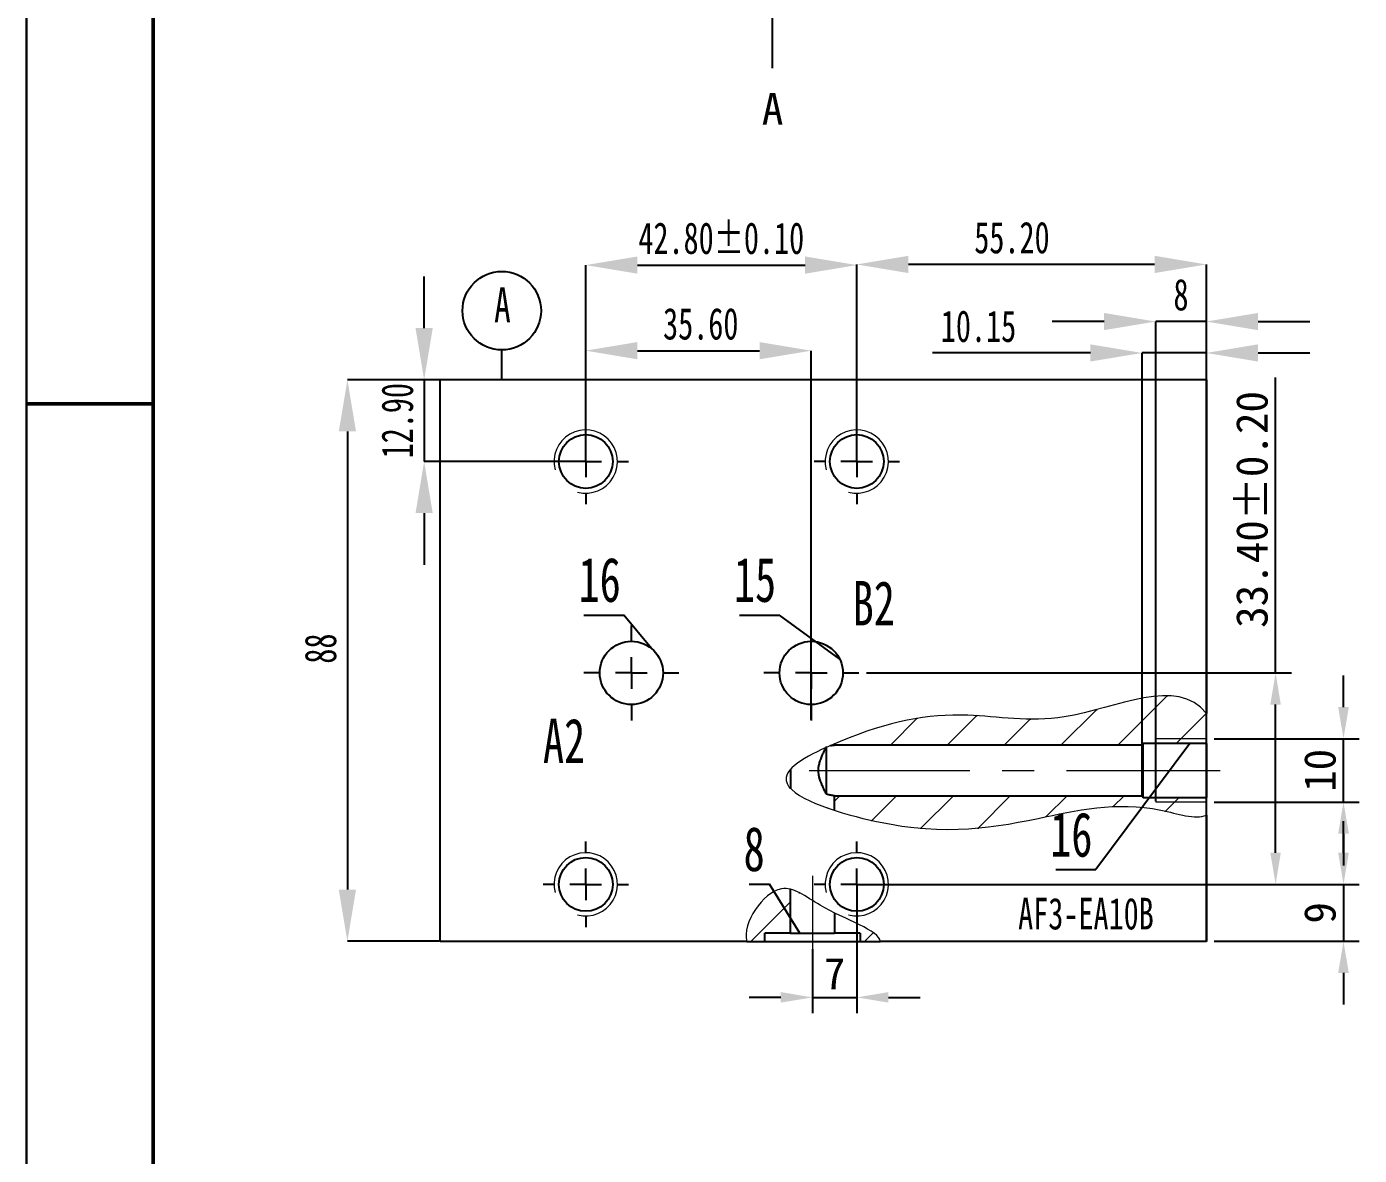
# Model space of a CAD drawing. Header units: millimetres. Extents: x 786 to 1206, y 249 to 546.
# Drawn here: x 785.8 to 891.1, y 338.1 to 427.2 of the extents above; entities that cross this region are included whole.
import ezdxf

# ---------------------------------------------------------------- set-up
doc = ezdxf.new("R2010")
doc.units = ezdxf.units.MM
doc.linetypes.add('CENTERX2', pattern=[20.32, 12.7, -2.54, 2.54, -2.54])
doc.layers.add('10', color=7, linetype='Continuous')
doc.layers.add('总内框线', color=7, linetype='Continuous', lineweight=50)
doc.layers.add('总外框线', color=7, linetype='Continuous', lineweight=30)
doc.styles.add('SLDTEXTSTYLE0', font='TXT', dxfattribs={"width": 0.7})
doc.dimstyles.new('ISO-25', dxfattribs={"dimtxt": 2.5, "dimasz": 2.5, "dimexe": 1.25, "dimexo": 0.625, "dimtad": 1, "dimtxsty": 'Standard', "dimcen": 2.5, "dimadec": 0, "dimazin": 0, "dimtfac": 1, "dimtmove": 0, "dimatfit": 3, "dimfxl": 1, "dimarcsym": 0})
doc.dimstyles.new('SLDDIMSTYLE1', dxfattribs={"dimtxt": 0.18, "dimasz": 4.08, "dimexe": 0, "dimexo": 0.0625, "dimgap": 0, "dimtad": 0, "dimtih": 1, "dimtoh": 1, "dimdec": 0, "dimrnd": 1e-09, "dimzin": 0, "dimdsep": 46, "dimtxsty": 'Standard', "dimblk1": 'NONE', "dimblk2": 'NONE', "dimsah": 1, "dimcen": 0.09, "dimadec": 0, "dimazin": 0, "dimtfac": 4.08, "dimtdec": 0, "dimtofl": 0, "dimtmove": 0, "dimatfit": 3, "dimldrblk": 'NONE', "dimfxl": 1, "dimfrac": 2, "dimtolj": 1, "dimtzin": 0, "dimarcsym": 0})
doc.dimstyles.new('SLDDIMSTYLE10', dxfattribs={"dimtxt": 3.5, "dimasz": 4.08, "dimexe": 0, "dimexo": 0.0625, "dimgap": 0.875, "dimtad": 2, "dimlfac": 2, "dimrnd": 1e-09, "dimzin": 4, "dimdsep": 46, "dimtxsty": 'SLDTEXTSTYLE0', "dimsah": 1, "dimcen": 0.09, "dimadec": 0, "dimazin": 1, "dimtfac": 1, "dimtofl": 0, "dimtmove": 0, "dimatfit": 3, "dimfxl": 1, "dimfrac": 2, "dimtolj": 1, "dimtzin": 12, "dimarcsym": 0})
doc.dimstyles.new('SLDDIMSTYLE2', dxfattribs={"dimtxt": 3.5, "dimasz": 4.08, "dimexe": 0, "dimexo": 0.0625, "dimgap": 0.875, "dimtad": 2, "dimlfac": 2, "dimrnd": 1e-09, "dimzin": 12, "dimdsep": 46, "dimtxsty": 'SLDTEXTSTYLE0', "dimsah": 1, "dimcen": 0.09, "dimadec": 0, "dimazin": 3, "dimtfac": 1, "dimtmove": 0, "dimatfit": 0, "dimfxl": 1, "dimfrac": 2, "dimtolj": 1, "dimtzin": 12, "dimarcsym": 0})
doc.dimstyles.new('SLDDIMSTYLE3', dxfattribs={"dimtxt": 3.5, "dimasz": 4.08, "dimexe": 0, "dimexo": 0.0625, "dimgap": 0.875, "dimtad": 2, "dimlfac": 2, "dimrnd": 1e-09, "dimzin": 4, "dimdsep": 46, "dimtxsty": 'SLDTEXTSTYLE0', "dimsah": 1, "dimcen": 0.09, "dimadec": 0, "dimazin": 1, "dimtol": 1, "dimtp": 0.1, "dimtm": 0.1, "dimtfac": 1, "dimtmove": 0, "dimatfit": 0, "dimfxl": 1, "dimfrac": 2, "dimtolj": 1, "dimtzin": 0, "dimarcsym": 0})
doc.dimstyles.new('SLDDIMSTYLE9', dxfattribs={"dimtxt": 3.5, "dimasz": 4.08, "dimexe": 0, "dimexo": 0.0625, "dimgap": 0.875, "dimtad": 2, "dimlfac": 2, "dimrnd": 1e-09, "dimzin": 4, "dimdsep": 46, "dimtxsty": 'SLDTEXTSTYLE0', "dimsah": 1, "dimcen": 0.09, "dimadec": 0, "dimazin": 1, "dimtfac": 1, "dimtmove": 0, "dimatfit": 0, "dimfxl": 1, "dimfrac": 2, "dimtolj": 1, "dimtzin": 12, "dimarcsym": 0})
pattern_1 = [(45, (725.6986, 255.5846), (-2.245064, 2.245064), [])]

# ---------------------------------------------------------------- blocks, each defined once
blk = doc.blocks.new('*D149')
at = {"layer": '10', "color": 0, "lineweight": -2, "transparency": 16777216}
for p, q in [((829.99, 392.92), (829.99, 408.37)), ((834.07, 408.37), (847.31, 408.37)), ((851.39, 392.92), (851.39, 408.37))]:
    blk.add_line(p, q, dxfattribs=at)
at = {"layer": '10', "color": 0, "transparency": 16777216}
for points in [[(834.07, 409.05), (834.07, 407.69), (829.99, 408.37)], [(847.31, 409.05), (847.31, 407.69), (851.39, 408.37)]]:
    blk.add_solid(points, dxfattribs=at)
at = {"layer": 'Defpoints', "color": 0, "transparency": 16777216}
for p in [(851.39, 408.37), (829.99, 392.86), (851.39, 392.86)]:
    blk.add_point(p, dxfattribs=at)
at = {"layer": '10', "color": 0, "transparency": 16777216, "insert": (840.69, 411.75), "char_height": 3.5, "attachment_point": 2, "style": 'SLDTEXTSTYLE0'}
blk.add_mtext('\\A1;{\\H0.71429x;42.80±0.10}', dxfattribs=at)
blk = doc.blocks.new('*D150')
at = {"layer": '10', "color": 0, "lineweight": -2, "transparency": 16777216}
for p, q in [((829.99, 392.92), (829.99, 401.61)), ((834.07, 401.61), (843.71, 401.61)), ((847.79, 372.47), (847.79, 401.61))]:
    blk.add_line(p, q, dxfattribs=at)
at = {"layer": '10', "color": 0, "transparency": 16777216}
for points in [[(834.07, 402.29), (834.07, 400.93), (829.99, 401.61)], [(843.71, 402.29), (843.71, 400.93), (847.79, 401.61)]]:
    blk.add_solid(points, dxfattribs=at)
at = {"layer": 'Defpoints', "color": 0, "transparency": 16777216}
for p in [(847.79, 401.61), (829.99, 392.86), (847.79, 372.41)]:
    blk.add_point(p, dxfattribs=at)
at = {"layer": '10', "color": 0, "transparency": 16777216, "insert": (839.07, 404.99), "char_height": 3.5, "attachment_point": 2, "style": 'SLDTEXTSTYLE0'}
blk.add_mtext('\\A1;{\\H0.71429x;35.60}', dxfattribs=at)
blk = doc.blocks.new('*D151')
at = {"layer": '10', "color": 0, "lineweight": -2, "transparency": 16777216}
for p, q in [((851.39, 392.92), (851.39, 408.42)), ((874.91, 408.42), (855.47, 408.42)), ((878.99, 392.6), (878.99, 408.42))]:
    blk.add_line(p, q, dxfattribs=at)
at = {"layer": '10', "color": 0, "transparency": 16777216}
for points in [[(855.47, 409.1), (855.47, 407.74), (851.39, 408.42)], [(874.91, 409.1), (874.91, 407.74), (878.99, 408.42)]]:
    blk.add_solid(points, dxfattribs=at)
at = {"layer": 'Defpoints', "color": 0, "transparency": 16777216}
for p in [(851.39, 408.42), (851.39, 392.86), (878.99, 392.54)]:
    blk.add_point(p, dxfattribs=at)
at = {"layer": '10', "color": 0, "transparency": 16777216, "insert": (863.64, 411.8), "char_height": 3.5, "attachment_point": 2, "style": 'SLDTEXTSTYLE0'}
blk.add_mtext('\\A1;{\\H0.71429x;55.20}', dxfattribs=at)
blk = doc.blocks.new('*D152')
at = {"color": 0, "lineweight": -2, "transparency": 16777216}
for p, q in [((884.46, 376.16), (884.46, 399.49)), ((852.17, 376.16), (885.71, 376.16)), ((884.46, 361.96), (884.46, 373.66)), ((852.02, 359.46), (885.71, 359.46))]:
    blk.add_line(p, q, dxfattribs=at)
at = {"color": 0, "transparency": 16777216}
for points in [[(884.04, 373.66), (884.87, 373.66), (884.46, 376.16)], [(884.04, 361.96), (884.87, 361.96), (884.46, 359.46)]]:
    blk.add_solid(points, dxfattribs=at)
at = {"layer": 'Defpoints', "color": 0, "transparency": 16777216}
for p in [(851.54, 376.16), (851.39, 359.46), (884.46, 359.46)]:
    blk.add_point(p, dxfattribs=at)
at = {"color": 0, "transparency": 16777216, "insert": (881.33, 389.07), "char_height": 2.5, "attachment_point": 2, "rotation": 90}
blk.add_mtext('33.40±0.20', dxfattribs=at)
blk = doc.blocks.new('*D153')
at = {"color": 0, "lineweight": -2, "transparency": 16777216}
for p, q in [((889.82, 361.96), (889.82, 364.46)), ((855.39, 359.46), (891.07, 359.46)), ((889.82, 359.46), (889.82, 354.96)), ((879.62, 354.96), (891.07, 354.96)), ((889.82, 352.46), (889.82, 349.96))]:
    blk.add_line(p, q, dxfattribs=at)
at = {"color": 0, "transparency": 16777216}
for points in [[(889.4, 361.96), (890.24, 361.96), (889.82, 359.46)], [(889.4, 352.46), (890.24, 352.46), (889.82, 354.96)]]:
    blk.add_solid(points, dxfattribs=at)
at = {"layer": 'Defpoints', "color": 0, "transparency": 16777216}
for p in [(854.77, 359.46), (878.99, 354.96), (889.82, 354.96)]:
    blk.add_point(p, dxfattribs=at)
at = {"color": 0, "transparency": 16777216, "insert": (886.7, 357.21), "char_height": 2.5, "attachment_point": 2, "rotation": 90}
blk.add_mtext('9', dxfattribs=at)
blk = doc.blocks.new('*D154')
at = {"layer": '10', "color": 0, "lineweight": -2, "transparency": 16777216}
for p, q in [((818.43, 399.31), (811.17, 399.31)), ((811.17, 395.23), (811.17, 359.04)), ((818.43, 354.96), (811.17, 354.96))]:
    blk.add_line(p, q, dxfattribs=at)
at = {"layer": '10', "color": 0, "transparency": 16777216}
for points in [[(810.49, 395.23), (811.85, 395.23), (811.17, 399.31)], [(810.49, 359.04), (811.85, 359.04), (811.17, 354.96)]]:
    blk.add_solid(points, dxfattribs=at)
at = {"layer": 'Defpoints', "color": 0, "transparency": 16777216}
for p in [(818.49, 399.31), (811.17, 354.96), (818.49, 354.96)]:
    blk.add_point(p, dxfattribs=at)
at = {"layer": '10', "color": 0, "transparency": 16777216, "insert": (807.79, 378.08), "char_height": 3.5, "attachment_point": 2, "rotation": 90, "style": 'SLDTEXTSTYLE0'}
blk.add_mtext('\\A1;{\\H0.71429x;88}', dxfattribs=at)
blk = doc.blocks.new('*D155')
at = {"layer": '10', "color": 0, "lineweight": -2, "transparency": 16777216}
for p, q in [((817.23, 403.39), (817.23, 407.47)), ((878.93, 399.31), (817.23, 399.31)), ((817.23, 399.31), (817.23, 392.86)), ((829.93, 392.86), (817.23, 392.86)), ((817.23, 388.78), (817.23, 384.7))]:
    blk.add_line(p, q, dxfattribs=at)
at = {"layer": '10', "color": 0, "transparency": 16777216}
for points in [[(816.55, 403.39), (817.91, 403.39), (817.23, 399.31)], [(816.55, 388.78), (817.91, 388.78), (817.23, 392.86)]]:
    blk.add_solid(points, dxfattribs=at)
at = {"layer": 'Defpoints', "color": 0, "transparency": 16777216}
for p in [(878.99, 399.31), (817.23, 392.86), (829.99, 392.86)]:
    blk.add_point(p, dxfattribs=at)
at = {"layer": '10', "color": 0, "transparency": 16777216, "insert": (813.85, 396.08), "char_height": 3.5, "attachment_point": 2, "rotation": 90, "style": 'SLDTEXTSTYLE0'}
blk.add_mtext('\\A1;{\\H0.71429x;12.90}', dxfattribs=at)
blk = doc.blocks.new('*D156')
at = {"color": 0, "lineweight": -2, "transparency": 16777216}
for p, q in [((889.82, 373.46), (889.82, 375.96)), ((879.62, 370.96), (891.07, 370.96)), ((889.82, 365.96), (889.82, 370.96)), ((879.62, 365.96), (891.07, 365.96)), ((889.82, 363.46), (889.82, 360.96))]:
    blk.add_line(p, q, dxfattribs=at)
at = {"color": 0, "transparency": 16777216}
for points in [[(889.4, 373.46), (890.24, 373.46), (889.82, 370.96)], [(889.4, 363.46), (890.24, 363.46), (889.82, 365.96)]]:
    blk.add_solid(points, dxfattribs=at)
at = {"layer": 'Defpoints', "color": 0, "transparency": 16777216}
for p in [(878.99, 370.96), (889.82, 370.96), (878.99, 365.96)]:
    blk.add_point(p, dxfattribs=at)
at = {"color": 0, "transparency": 16777216, "insert": (886.7, 368.46), "char_height": 2.5, "attachment_point": 2, "rotation": 90}
blk.add_mtext('10', dxfattribs=at)
blk = doc.blocks.new('*D157')
at = {"layer": '10', "color": 0, "lineweight": -2, "transparency": 16777216}
for p, q in [((870.91, 403.91), (866.83, 403.91)), ((874.99, 366.02), (874.99, 403.91)), ((878.99, 403.91), (874.99, 403.91)), ((878.99, 355.02), (878.99, 403.91)), ((883.07, 403.91), (887.15, 403.91))]:
    blk.add_line(p, q, dxfattribs=at)
at = {"layer": '10', "color": 0, "transparency": 16777216}
for points in [[(870.91, 404.59), (870.91, 403.23), (874.99, 403.91)], [(883.07, 404.59), (883.07, 403.23), (878.99, 403.91)]]:
    blk.add_solid(points, dxfattribs=at)
at = {"layer": 'Defpoints', "color": 0, "transparency": 16777216}
for p in [(874.99, 403.91), (874.99, 365.96), (878.99, 354.96)]:
    blk.add_point(p, dxfattribs=at)
at = {"layer": '10', "color": 0, "transparency": 16777216, "insert": (876.99, 407.29), "char_height": 3.5, "attachment_point": 2, "style": 'SLDTEXTSTYLE0'}
blk.add_mtext('\\A1;{\\H0.71429x;8}', dxfattribs=at)
blk = doc.blocks.new('*D158')
at = {"layer": '10', "color": 0, "lineweight": -2, "transparency": 16777216}
for p, q in [((869.84, 401.43), (857.36, 401.43)), ((873.92, 366.52), (873.92, 401.43)), ((878.99, 401.43), (873.92, 401.43)), ((878.99, 355.02), (878.99, 401.43)), ((883.07, 401.43), (887.15, 401.43))]:
    blk.add_line(p, q, dxfattribs=at)
at = {"layer": '10', "color": 0, "transparency": 16777216}
for points in [[(869.84, 402.11), (869.84, 400.75), (873.92, 401.43)], [(883.07, 402.11), (883.07, 400.75), (878.99, 401.43)]]:
    blk.add_solid(points, dxfattribs=at)
at = {"layer": 'Defpoints', "color": 0, "transparency": 16777216}
for p in [(878.99, 401.43), (873.92, 366.46), (878.99, 354.96)]:
    blk.add_point(p, dxfattribs=at)
at = {"layer": '10', "color": 0, "transparency": 16777216, "insert": (861, 404.8), "char_height": 3.5, "attachment_point": 2, "style": 'SLDTEXTSTYLE0'}
blk.add_mtext('\\A1;{\\H0.71429x;10.15}', dxfattribs=at)
blk = doc.blocks.new('SW_NOTE_11')
at = {"layer": '10', "color": 0}
blk.add_line((-3.16, 0), (0, 0), dxfattribs=at)
at = {"layer": '10', "color": 0, "insert": (-3.6, 4.56), "char_height": 3.5, "attachment_point": 1, "style": 'SLDTEXTSTYLE0'}
blk.add_mtext('15', dxfattribs=at)
blk = doc.blocks.new('_NONE')
blk = doc.blocks.new('SW_NOTE_12')
at = {"layer": '10', "color": 0}
blk.add_line((-3.15, 0), (0, 0), dxfattribs=at)
at = {"layer": '10', "color": 0, "insert": (-3.58, 4.56), "char_height": 3.5, "attachment_point": 1, "style": 'SLDTEXTSTYLE0'}
blk.add_mtext('16', dxfattribs=at)
blk = doc.blocks.new('SW_NOTE_13')
at = {"layer": '10', "color": 0}
blk.add_line((-3.15, 0), (0, 0), dxfattribs=at)
at = {"layer": '10', "color": 0, "insert": (-3.6, 4.52), "char_height": 3.5, "attachment_point": 1, "style": 'SLDTEXTSTYLE0'}
blk.add_mtext('16', dxfattribs=at)
blk = doc.blocks.new('SW_NOTE_14')
at = {"layer": '10', "color": 0}
blk.add_line((-1.61, 0), (0, 0), dxfattribs=at)
at = {"layer": '10', "color": 0, "insert": (-2.04, 4.54), "char_height": 3.5, "attachment_point": 1, "style": 'SLDTEXTSTYLE0'}
blk.add_mtext('8', dxfattribs=at)
blk = doc.blocks.new('SW_CENTERMARKSYMBOL_15')
at = {"layer": '10', "color": 0}
for p, q in [((0, 2.5), (0, 3.75)), ((0, 0), (0, 1.25)), ((-2.5, 0), (-3.75, 0)), ((0, 0), (-1.25, 0)), ((0, 0), (0, -1.25)), ((0, 0), (1.25, 0)), ((2.5, 0), (3.75, 0)), ((0, -2.5), (0, -3.75))]:
    blk.add_line(p, q, dxfattribs=at)
blk = doc.blocks.new('SW_CENTERMARKSYMBOL_16')
at = {"layer": '10', "color": 0}
for p, q in [((0, 2.5), (0, 3.375)), ((0, 0), (0, 1.25)), ((-2.5, 0), (-3.375, 0)), ((0, 0), (-1.25, 0)), ((0, 0), (0, -1.25)), ((0, 0), (1.25, 0)), ((2.5, 0), (3.375, 0)), ((0, -2.5), (0, -3.375))]:
    blk.add_line(p, q, dxfattribs=at)
blk = doc.blocks.new('SW_CENTERMARKSYMBOL_17')
at = {"layer": '10', "color": 0}
for p, q in [((0, 2.5), (0, 3.375)), ((0, 0), (0, 1.25)), ((-2.5, 0), (-3.375, 0)), ((0, 0), (-1.25, 0)), ((0, 0), (0, -1.25)), ((0, 0), (1.25, 0)), ((2.5, 0), (3.375, 0)), ((0, -2.5), (0, -3.375))]:
    blk.add_line(p, q, dxfattribs=at)
blk = doc.blocks.new('SW_CENTERMARKSYMBOL_18')
at = {"layer": '10', "color": 0}
for p, q in [((0, 2.5), (0, 3.375)), ((0, 0), (0, 1.25)), ((-2.5, 0), (-3.375, 0)), ((0, 0), (-1.25, 0)), ((0, 0), (0, -1.25)), ((0, 0), (1.25, 0)), ((2.5, 0), (3.375, 0)), ((0, -2.5), (0, -3.375))]:
    blk.add_line(p, q, dxfattribs=at)
blk = doc.blocks.new('SW_CENTERMARKSYMBOL_19')
at = {"layer": '10', "color": 0}
for p, q in [((0, 2.5), (0, 3.375)), ((0, 0), (0, 1.25)), ((-2.5, 0), (-3.375, 0)), ((0, 0), (-1.25, 0)), ((0, 0), (0, -1.25)), ((0, 0), (1.25, 0)), ((2.5, 0), (3.375, 0)), ((0, -2.5), (0, -3.375))]:
    blk.add_line(p, q, dxfattribs=at)
blk = doc.blocks.new('SW_CENTERMARKSYMBOL_20')
at = {"layer": '10', "color": 0}
for p, q in [((0, 2.5), (0, 3.75)), ((0, 0), (0, 1.25)), ((-2.5, 0), (-3.75, 0)), ((0, 0), (-1.25, 0)), ((0, 0), (0, -1.25)), ((0, 0), (1.25, 0)), ((2.5, 0), (3.75, 0)), ((0, -2.5), (0, -3.75))]:
    blk.add_line(p, q, dxfattribs=at)
blk = doc.blocks.new('SW_DATUMTAG_0')
at = {"layer": '10', "color": 0}
blk.add_line((0.77, -4.77), (0.77, -1.77), dxfattribs=at)
blk.add_circle((0.77, 2.17), 3.94, dxfattribs=at)
at = {"layer": '10', "color": 0, "insert": (0, 4.51), "char_height": 3.5, "attachment_point": 1, "style": 'SLDTEXTSTYLE0'}
blk.add_mtext('A', dxfattribs=at)
blk = doc.blocks.new('*D182')
at = {"color": 0, "lineweight": -2, "transparency": 16777216}
for p, q in [((851.39, 358.83), (851.39, 349.28)), ((847.89, 354.33), (847.89, 349.28)), ((845.39, 350.53), (842.89, 350.53)), ((847.89, 350.53), (851.39, 350.53)), ((853.89, 350.53), (856.39, 350.53))]:
    blk.add_line(p, q, dxfattribs=at)
at = {"color": 0, "transparency": 16777216}
for points in [[(845.39, 350.95), (845.39, 350.12), (847.89, 350.53)], [(853.89, 350.95), (853.89, 350.12), (851.39, 350.53)]]:
    blk.add_solid(points, dxfattribs=at)
at = {"layer": 'Defpoints', "color": 0, "transparency": 16777216}
for p in [(851.39, 359.46), (847.89, 354.96), (851.39, 350.53)]:
    blk.add_point(p, dxfattribs=at)
at = {"color": 0, "transparency": 16777216, "insert": (849.64, 352.41), "char_height": 2.5, "attachment_point": 5}
blk.add_mtext('7', dxfattribs=at)

msp = doc.modelspace()

# ---------------------------------------------------------------- hatches: boundary and pattern name
at = {"linetype": 'Continuous', "lineweight": 18}
h = msp.add_hatch(dxfattribs=at)
h.set_pattern_fill('ANSI31', style=0)
h.set_pattern_definition(pattern_1)
edge = h.paths.add_edge_path(flags=0)
edge.add_spline(control_points=[(878.9936, 364.9304), (878.0966, 364.5591), (873.0302, 366.3453), (864.1516, 364.1858), (857.2121, 363.1764), (850.363, 365.0668), (849.6257, 365.3062)], knot_values=[0.10500683, 0.10500683, 0.10500683, 0.10500683, 0.15232833, 0.27963468, 0.46085615, 0.48392546, 0.48392546, 0.48392546, 0.48392546], weights=[1, 1, 1, 1, 1, 1, 1], degree=3, periodic=0)
edge.add_spline(control_points=[(849.6257, 365.3062), (849.6825, 365.2877), (849.7314, 365.2721), (849.7709, 365.2595), (849.8444, 365.2361), (849.8863, 365.2231), (849.8927, 365.2211), (849.8993, 365.219), (849.8687, 365.2285), (849.8042, 365.2489), (849.7366, 365.2704), (849.6296, 365.3045), (849.4947, 365.3491), (849.3506, 365.3968), (849.1701, 365.458), (848.9726, 365.5289), (848.7603, 365.605), (848.5215, 365.6948), (848.2815, 365.7924), (848.0261, 365.8963), (847.761, 366.0125), (847.5129, 366.1338), (847.2574, 366.2586), (847.012, 366.3928), (846.7987, 366.5283), (846.6035, 366.6524), (846.4301, 366.7809), (846.2908, 366.9054), (846.1568, 367.0253), (846.0507, 367.1466), (845.9819, 367.2451), (845.9421, 367.3021), (845.9139, 367.3524), (845.9013, 367.3762), (845.8919, 367.3938), (845.8912, 367.3953), (845.8993, 367.3798), (845.9092, 367.3611), (845.9319, 367.3196), (845.9643, 367.271), (846.0106, 367.2015), (846.0777, 367.1162), (846.1616, 367.0294)], knot_values=[0, 0, 0, 0, 0.00069147, 0.00069147, 0.00069147, 0.00199042, 0.00199042, 0.00199042, 0.00332023, 0.00332023, 0.00332023, 0.00471447, 0.00471447, 0.00471447, 0.00620398, 0.00620398, 0.00620398, 0.00780665, 0.00780665, 0.00780665, 0.00951322, 0.00951322, 0.00951322, 0.01126934, 0.01126934, 0.01126934, 0.01287219, 0.01287219, 0.01287219, 0.01441393, 0.01441393, 0.01441393, 0.01530081, 0.01530081, 0.01530081, 0.01595743, 0.01595743, 0.01595743, 0.01675424, 0.01675424, 0.01675424, 0.01789298, 0.01789298, 0.01789298, 0.01789298], weights=[1, 1, 1, 1, 1, 1, 1, 1, 1, 1, 1, 1, 1, 1, 1, 1, 1, 1, 1, 1, 1, 1, 1, 1, 1, 1, 1, 1, 1, 1, 1, 1, 1, 1, 1, 1, 1, 1, 1, 1, 1, 1, 1], degree=3, periodic=0)
edge.add_spline(control_points=[(846.1616, 367.0294), (845.8889, 367.3115), (845.6568, 367.8121), (845.9636, 368.3313), (846.1616, 368.5469)], knot_values=[0.53064635, 0.53064635, 0.53064635, 0.53064635, 0.55101861, 0.56547821, 0.56547821, 0.56547821, 0.56547821], weights=[1, 1, 1, 1, 1], degree=3, periodic=0)
edge.add_spline(control_points=[(846.1616, 368.5469), (846.0772, 368.455), (846.0094, 368.3657), (845.9629, 368.294), (845.93, 368.2433), (845.9073, 368.2008), (845.8982, 368.1832), (845.8911, 368.1695), (845.8924, 368.1724), (845.9021, 368.1907), (845.9135, 368.2123), (845.9363, 368.2535), (845.9677, 368.3014), (846.043, 368.4162), (846.1712, 368.569), (846.3351, 368.7197), (846.4961, 368.8677), (846.6968, 369.0225), (846.9198, 369.1732), (847.1305, 369.3155), (847.3663, 369.4581), (847.6088, 369.5936), (847.8332, 369.719), (848.0684, 369.8413), (848.2967, 369.9543), (848.5065, 370.0582), (848.7151, 370.1566), (848.9061, 370.2441), (849.0832, 370.3252), (849.2491, 370.3988), (849.3899, 370.4601), (849.5236, 370.5184), (849.6377, 370.5671), (849.7216, 370.6026), (849.8044, 370.6377), (849.8597, 370.6608), (849.882, 370.6702), (849.9047, 370.6797), (849.8935, 370.675), (849.8498, 370.6567), (849.806, 370.6383), (849.7287, 370.6058), (849.6257, 370.5618)], knot_values=[0, 0, 0, 0, 0.00115268, 0.00115268, 0.00115268, 0.00196723, 0.00196723, 0.00196723, 0.00260612, 0.00260612, 0.00260612, 0.0033604, 0.0033604, 0.0033604, 0.00519038, 0.00519038, 0.00519038, 0.00698311, 0.00698311, 0.00698311, 0.00867422, 0.00867422, 0.00867422, 0.01023672, 0.01023672, 0.01023672, 0.01167206, 0.01167206, 0.01167206, 0.01300278, 0.01300278, 0.01300278, 0.014267, 0.014267, 0.014267, 0.01551504, 0.01551504, 0.01551504, 0.01678802, 0.01678802, 0.01678802, 0.01805889, 0.01805889, 0.01805889, 0.01805889], weights=[1, 1, 1, 1, 1, 1, 1, 1, 1, 1, 1, 1, 1, 1, 1, 1, 1, 1, 1, 1, 1, 1, 1, 1, 1, 1, 1, 1, 1, 1, 1, 1, 1, 1, 1, 1, 1, 1, 1, 1, 1, 1, 1], degree=3, periodic=0)
edge.add_spline(control_points=[(849.6257, 370.5618), (849.7735, 370.625), (853.8518, 372.3341), (859.1816, 373.3691), (868.6142, 371.5445), (876.7001, 375.9615), (878.9936, 372.9447)], knot_values=[0.61312845, 0.61312845, 0.61312845, 0.61312845, 0.61819091, 0.75304698, 0.85298718, 1, 1, 1, 1], weights=[1, 1, 1, 1, 1, 1, 1], degree=3, periodic=0)
edge.add_spline(control_points=[(878.9936, 372.9447), (876.7001, 375.9615), (868.6142, 371.5445), (859.1816, 373.3691), (852.4716, 372.0661), (843.0567, 367.4723), (855.808, 362.9721), (864.1516, 364.1858), (873.0302, 366.3453), (878.0966, 364.5591), (878.9936, 364.9304)], knot_values=[0, 0, 0, 0, 0.14701282, 0.24695302, 0.38180909, 0.44898139, 0.53914385, 0.72036532, 0.84767167, 0.89499317, 0.89499317, 0.89499317, 0.89499317], weights=[1, 1, 1, 1, 1, 1, 1, 1, 1, 1, 1], degree=3, periodic=0)
edge = h.paths.add_edge_path(flags=0)
edge.add_spline(control_points=[(870.9936, 365.5649), (870.9936, 365.5649), (871.0256, 365.5675), (871.0881, 365.5721), (871.1715, 365.5782), (871.3121, 365.5882), (871.4982, 365.5978), (871.6824, 365.6073), (871.9161, 365.6165), (872.1807, 365.6198), (872.4443, 365.6231), (872.7456, 365.6203), (873.0598, 365.607), (873.3805, 365.5934), (873.7236, 365.5681), (874.0592, 365.5312), (874.4036, 365.4933), (874.75, 365.4419), (875.0689, 365.3835), (875.38, 365.3265), (875.6735, 365.2605), (875.9278, 365.2007), (876.1758, 365.1424), (876.3932, 365.0894), (876.5623, 365.0498), (876.7307, 365.0103), (876.8554, 364.9826), (876.9251, 364.9675), (876.995, 364.9524), (877.0115, 364.949), (876.9733, 364.9571), (876.9343, 364.9655), (876.8371, 364.9863), (876.6909, 365.0199), (876.5399, 365.0546), (876.3324, 365.1044), (876.0879, 365.1628), (875.8482, 365.2199), (875.5664, 365.2866), (875.2636, 365.3464), (874.9679, 365.4049), (874.6441, 365.4585), (874.3171, 365.5005), (873.9904, 365.5424), (873.6518, 365.5737), (873.3293, 365.5931), (873.0034, 365.6128), (872.6849, 365.6208), (872.4012, 365.6211), (872.1165, 365.6213), (871.8586, 365.614), (871.6491, 365.6049), (871.44, 365.5959), (871.2731, 365.5851), (871.1623, 365.5774), (871.0515, 365.5697), (870.9936, 365.5649), (870.9936, 365.5649)], knot_values=[0, 0, 0, 0, 0.00150574, 0.00150574, 0.00150574, 0.00353043, 0.00353043, 0.00353043, 0.00553449, 0.00553449, 0.00553449, 0.00753195, 0.00753195, 0.00753195, 0.00957233, 0.00957233, 0.00957233, 0.01166647, 0.01166647, 0.01166647, 0.01370694, 0.01370694, 0.01370694, 0.01569614, 0.01569614, 0.01569614, 0.01767913, 0.01767913, 0.01767913, 0.01966588, 0.01966588, 0.01966588, 0.02169399, 0.02169399, 0.02169399, 0.02378864, 0.02378864, 0.02378864, 0.02583872, 0.02583872, 0.02583872, 0.02783992, 0.02783992, 0.02783992, 0.02984008, 0.02984008, 0.02984008, 0.03186228, 0.03186228, 0.03186228, 0.03389134, 0.03389134, 0.03389134, 0.03591623, 0.03591623, 0.03591623, 0.03794142, 0.03794142, 0.03794142, 0.03794142], weights=[1, 1, 1, 1, 1, 1, 1, 1, 1, 1, 1, 1, 1, 1, 1, 1, 1, 1, 1, 1, 1, 1, 1, 1, 1, 1, 1, 1, 1, 1, 1, 1, 1, 1, 1, 1, 1, 1, 1, 1, 1, 1, 1, 1, 1, 1, 1, 1, 1, 1, 1, 1, 1, 1, 1, 1, 1, 1], degree=3, periodic=0)
edge = h.paths.add_edge_path(flags=0)
edge.add_spline(control_points=[(860.4936, 363.8684), (860.4936, 363.8684), (860.517, 363.8702), (860.563, 363.8737), (860.6345, 363.8793), (860.7634, 363.8894), (860.9387, 363.9054), (861.1153, 363.9216), (861.3438, 363.9443), (861.6047, 363.9743), (861.8695, 364.0048), (862.1751, 364.0439), (862.4949, 364.0899), (862.8185, 364.1364), (863.1657, 364.1913), (863.5071, 364.2497), (863.847, 364.3079), (864.1905, 364.3709), (864.5098, 364.4321), (864.8231, 364.4921), (865.1217, 364.5518), (865.3814, 364.6048), (865.6362, 364.6567), (865.8604, 364.7034), (866.0355, 364.74), (866.2091, 364.7763), (866.3391, 364.8036), (866.4142, 364.8193), (866.4896, 364.8351), (866.5116, 364.8397), (866.4782, 364.8327), (866.4443, 364.8256), (866.3519, 364.8062), (866.2096, 364.7764), (866.0643, 364.746), (865.8628, 364.7037), (865.6234, 364.6544), (865.3819, 364.6046), (865.0949, 364.5462), (864.787, 364.4858), (864.4818, 364.426), (864.1474, 364.3627), (863.811, 364.3028), (863.4797, 364.2438), (863.1374, 364.1867), (862.8115, 364.1369), (862.4886, 364.0875), (862.1732, 364.0439), (861.8913, 364.0087), (861.61, 363.9736), (861.3545, 363.9458), (861.1465, 363.9252), (860.9384, 363.9046), (860.7721, 363.8905), (860.6617, 363.8815), (860.5512, 363.8726), (860.4936, 363.8684), (860.4936, 363.8684)], knot_values=[0, 0, 0, 0, 0.00129003, 0.00129003, 0.00129003, 0.00331643, 0.00331643, 0.00331643, 0.00535701, 0.00535701, 0.00535701, 0.00742877, 0.00742877, 0.00742877, 0.00952551, 0.00952551, 0.00952551, 0.01161233, 0.01161233, 0.01161233, 0.01365967, 0.01365967, 0.01365967, 0.01566671, 0.01566671, 0.01566671, 0.01765593, 0.01765593, 0.01765593, 0.01965523, 0.01965523, 0.01965523, 0.02169108, 0.02169108, 0.02169108, 0.02377092, 0.02377092, 0.02377092, 0.02586904, 0.02586904, 0.02586904, 0.02794829, 0.02794829, 0.02794829, 0.0299953, 0.0299953, 0.0299953, 0.03202357, 0.03202357, 0.03202357, 0.03404842, 0.03404842, 0.03404842, 0.03607412, 0.03607412, 0.03607412, 0.03809976, 0.03809976, 0.03809976, 0.03809976], weights=[1, 1, 1, 1, 1, 1, 1, 1, 1, 1, 1, 1, 1, 1, 1, 1, 1, 1, 1, 1, 1, 1, 1, 1, 1, 1, 1, 1, 1, 1, 1, 1, 1, 1, 1, 1, 1, 1, 1, 1, 1, 1, 1, 1, 1, 1, 1, 1, 1, 1, 1, 1, 1, 1, 1, 1, 1, 1], degree=3, periodic=0)
edge = h.paths.add_edge_path(flags=0)
edge.add_spline(control_points=[(860.4936, 372.7997), (860.4936, 372.7997), (860.5179, 372.7984), (860.5656, 372.7958), (860.6387, 372.7917), (860.7693, 372.7842), (860.9464, 372.7723), (861.1245, 372.7603), (861.3545, 372.7433), (861.617, 372.7222), (861.8798, 372.701), (862.1825, 372.6751), (862.4999, 372.6487), (862.815, 372.6225), (863.1534, 372.5952), (863.4876, 372.5723), (863.8206, 372.5495), (864.1586, 372.5307), (864.4739, 372.519), (864.7907, 372.5073), (865.0931, 372.5025), (865.356, 372.5033), (865.6193, 372.5041), (865.8502, 372.5104), (866.0295, 372.5176), (866.2085, 372.5248), (866.3412, 372.5329), (866.4166, 372.5377), (866.4921, 372.5425), (866.5123, 372.544), (866.4755, 372.5415), (866.4386, 372.539), (866.3436, 372.5325), (866.1984, 372.5252), (866.0539, 372.518), (865.8557, 372.51), (865.62, 372.5059), (865.3842, 372.5019), (865.1044, 372.5021), (864.8037, 372.5091), (864.5007, 372.5161), (864.168, 372.5304), (863.8339, 372.5502), (863.499, 372.57), (863.1533, 372.5957), (862.8252, 372.622), (862.4987, 372.6483), (862.1807, 372.6756), (861.897, 372.6992), (861.6139, 372.7228), (861.3574, 372.7431), (861.1486, 372.7582), (860.9397, 372.7733), (860.7729, 372.7838), (860.6622, 372.7903), (860.5514, 372.7968), (860.4936, 372.7997), (860.4936, 372.7997)], knot_values=[0, 0, 0, 0, 0.00131471, 0.00131471, 0.00131471, 0.0033447, 0.0033447, 0.0033447, 0.00538488, 0.00538488, 0.00538488, 0.0074267, 0.0074267, 0.0074267, 0.00945291, 0.00945291, 0.00945291, 0.01147218, 0.01147218, 0.01147218, 0.013501, 0.013501, 0.013501, 0.01553259, 0.01553259, 0.01553259, 0.01755955, 0.01755955, 0.01755955, 0.01958966, 0.01958966, 0.01958966, 0.02162065, 0.02162065, 0.02162065, 0.02364186, 0.02364186, 0.02364186, 0.02566416, 0.02566416, 0.02566416, 0.02770288, 0.02770288, 0.02770288, 0.02974541, 0.02974541, 0.02974541, 0.03177754, 0.03177754, 0.03177754, 0.03380491, 0.03380491, 0.03380491, 0.03583291, 0.03583291, 0.03583291, 0.03786086, 0.03786086, 0.03786086, 0.03786086], weights=[1, 1, 1, 1, 1, 1, 1, 1, 1, 1, 1, 1, 1, 1, 1, 1, 1, 1, 1, 1, 1, 1, 1, 1, 1, 1, 1, 1, 1, 1, 1, 1, 1, 1, 1, 1, 1, 1, 1, 1, 1, 1, 1, 1, 1, 1, 1, 1, 1, 1, 1, 1, 1, 1, 1, 1, 1, 1], degree=3, periodic=0)
edge = h.paths.add_edge_path(flags=0)
edge.add_spline(control_points=[(870.9936, 373.4378), (870.9936, 373.4378), (871.0326, 373.4484), (871.1079, 373.4689), (871.2016, 373.4945), (871.3546, 373.5363), (871.5519, 373.5898), (871.754, 373.6446), (872.0084, 373.7133), (872.292, 373.7869), (872.57, 373.8591), (872.8837, 373.9379), (873.2091, 374.0123), (873.5187, 374.0831), (873.8469, 374.1514), (874.1701, 374.2073), (874.4869, 374.262), (874.807, 374.3057), (875.105, 374.3322), (875.4131, 374.3595), (875.706, 374.3687), (875.9576, 374.3626), (876.2112, 374.3564), (876.4301, 374.3349), (876.5965, 374.3113), (876.759, 374.2882), (876.8761, 374.2633), (876.9386, 374.2495), (877.0023, 374.2353), (877.0105, 374.2332), (876.9624, 374.2441), (876.9143, 374.2551), (876.8091, 374.2787), (876.6554, 374.3025), (876.507, 374.3255), (876.3095, 374.3483), (876.0776, 374.3585), (875.8423, 374.3688), (875.565, 374.3659), (875.2695, 374.3452), (874.958, 374.3234), (874.6171, 374.2813), (874.2783, 374.2255), (873.9324, 374.1685), (873.5782, 374.0961), (873.2451, 374.0205), (872.9198, 373.9466), (872.6054, 373.868), (872.3258, 373.7957), (872.056, 373.7259), (871.8116, 373.6601), (871.6123, 373.6062), (871.4162, 373.5531), (871.2587, 373.5101), (871.1537, 373.4814), (871.0487, 373.4528), (870.9936, 373.4378), (870.9936, 373.4378)], knot_values=[0, 0, 0, 0, 0.00165726, 0.00165726, 0.00165726, 0.00373086, 0.00373086, 0.00373086, 0.00585489, 0.00585489, 0.00585489, 0.00793473, 0.00793473, 0.00793473, 0.00991237, 0.00991237, 0.00991237, 0.01185119, 0.01185119, 0.01185119, 0.01385818, 0.01385818, 0.01385818, 0.01588063, 0.01588063, 0.01588063, 0.01785402, 0.01785402, 0.01785402, 0.01987205, 0.01987205, 0.01987205, 0.02188467, 0.02188467, 0.02188467, 0.0238267, 0.0238267, 0.0238267, 0.02579884, 0.02579884, 0.02579884, 0.02788017, 0.02788017, 0.02788017, 0.03000446, 0.03000446, 0.03000446, 0.03207719, 0.03207719, 0.03207719, 0.03407724, 0.03407724, 0.03407724, 0.03604622, 0.03604622, 0.03604622, 0.03801717, 0.03801717, 0.03801717, 0.03801717], weights=[1, 1, 1, 1, 1, 1, 1, 1, 1, 1, 1, 1, 1, 1, 1, 1, 1, 1, 1, 1, 1, 1, 1, 1, 1, 1, 1, 1, 1, 1, 1, 1, 1, 1, 1, 1, 1, 1, 1, 1, 1, 1, 1, 1, 1, 1, 1, 1, 1, 1, 1, 1, 1, 1, 1, 1, 1, 1], degree=3, periodic=0)
h = msp.add_hatch(dxfattribs=at)
h.set_pattern_fill('ANSI31', style=0)
h.set_pattern_definition(pattern_1)
edge = h.paths.add_edge_path(flags=0)
edge.add_line((878.9936, 370.5819), (878.9936, 372.9447))
edge.add_spline(control_points=[(878.9936, 372.9447), (876.7001, 375.9615), (868.6142, 371.5445), (859.1816, 373.3691), (853.8518, 372.3341), (849.7735, 370.625), (849.6257, 370.5618)], knot_values=[0, 0, 0, 0, 0.14701282, 0.24695302, 0.38180909, 0.38687155, 0.38687155, 0.38687155, 0.38687155], weights=[1, 1, 1, 1, 1, 1, 1], degree=3, periodic=0)
edge.add_line((849.6257, 370.5618), (849.6257, 370.4569))
edge.add_line((849.6257, 370.4569), (873.9185, 370.4569))
edge.add_line((873.9185, 370.4569), (873.9936, 370.5819))
edge.add_line((873.9936, 370.5819), (878.9936, 370.5819))
h = msp.add_hatch(dxfattribs=at)
h.set_pattern_fill('ANSI31', style=0)
h.set_pattern_definition(pattern_1)
edge = h.paths.add_edge_path(flags=0)
edge.add_spline(control_points=[(846.1616, 368.5469), (845.9636, 368.3313), (845.6568, 367.8121), (845.8889, 367.3115), (846.1616, 367.0294)], knot_values=[0.43452179, 0.43452179, 0.43452179, 0.43452179, 0.44898139, 0.46935365, 0.46935365, 0.46935365, 0.46935365], weights=[1, 1, 1, 1, 1], degree=3, periodic=0)
edge.add_line((846.1616, 367.0294), (846.1616, 368.5469))
h = msp.add_hatch(dxfattribs=at)
h.set_pattern_fill('ANSI31', style=0)
h.set_pattern_definition(pattern_1)
edge = h.paths.add_edge_path(flags=0)
edge.add_line((878.9936, 364.9304), (878.9936, 366.3319))
edge.add_line((878.9936, 366.3319), (873.9936, 366.3319))
edge.add_line((873.9936, 366.3319), (873.9185, 366.4569))
edge.add_line((873.9185, 366.4569), (849.6257, 366.4569))
edge.add_line((849.6257, 366.4569), (849.6257, 365.3062))
edge.add_spline(control_points=[(849.6257, 365.3062), (850.363, 365.0668), (857.2121, 363.1764), (864.1516, 364.1858), (873.0302, 366.3453), (878.0966, 364.5591), (878.9936, 364.9304)], knot_values=[0.51607454, 0.51607454, 0.51607454, 0.51607454, 0.53914385, 0.72036532, 0.84767167, 0.89499317, 0.89499317, 0.89499317, 0.89499317], weights=[1, 1, 1, 1, 1, 1, 1], degree=3, periodic=0)
h = msp.add_hatch(dxfattribs=at)
h.set_pattern_fill('ANSI31', style=0)
h.set_pattern_definition(pattern_1)
edge = h.paths.add_edge_path(flags=0)
edge.add_spline(control_points=[(853.2416, 354.9569), (853.213, 355.7902), (848.8117, 357.1775), (845.0734, 360.4695), (842.3292, 356.396), (842.6963, 354.9569)], knot_values=[0.43259999, 0.43259999, 0.43259999, 0.43259999, 0.65977264, 0.79588559, 1, 1, 1, 1], weights=[1, 1, 1, 1, 1, 1], degree=3, periodic=0)
edge.add_spline(control_points=[(842.6963, 354.9569), (842.3292, 356.396), (844.2489, 359.2456), (845.9226, 359.1358), (846.1616, 359.0766)], knot_values=[0, 0, 0, 0, 0.20411441, 0.23800596, 0.23800596, 0.23800596, 0.23800596], weights=[1, 1, 1, 1, 1], degree=3, periodic=0)
edge.add_spline(control_points=[(846.1616, 359.0766), (846.0444, 359.1056), (845.9613, 359.1161), (845.9218, 359.1208), (845.8855, 359.125), (845.8845, 359.1251), (845.9188, 359.1211), (845.9509, 359.1174), (846.0147, 359.1095), (846.105, 359.0898), (846.1994, 359.0692), (846.3257, 359.0338), (846.4693, 358.978), (846.6125, 358.9224), (846.776, 358.8451), (846.9439, 358.7541), (847.1868, 358.6224), (847.4468, 358.459), (847.704, 358.2957), (847.9281, 358.1534), (848.1572, 358.0073), (848.3807, 357.8737), (848.5817, 357.7535), (848.7826, 357.6415), (848.9669, 357.5429), (849.1351, 357.4529), (849.293, 357.3719), (849.4266, 357.3046), (849.5521, 357.2414), (849.6591, 357.1888), (849.7373, 357.1506), (849.8143, 357.1129), (849.8652, 357.0883), (849.8845, 357.079), (849.9043, 357.0695), (849.8912, 357.0757), (849.8469, 357.0972), (849.8027, 357.1187), (849.7262, 357.1558), (849.6257, 357.2054)], knot_values=[0, 0, 0, 0, 0.00141726, 0.00141726, 0.00141726, 0.00271526, 0.00271526, 0.00271526, 0.00392666, 0.00392666, 0.00392666, 0.0051963, 0.0051963, 0.0051963, 0.00646075, 0.00646075, 0.00646075, 0.00829984, 0.00829984, 0.00829984, 0.0098944, 0.0098944, 0.0098944, 0.01132836, 0.01132836, 0.01132836, 0.0126368, 0.0126368, 0.0126368, 0.0138654, 0.0138654, 0.0138654, 0.01507601, 0.01507601, 0.01507601, 0.01631863, 0.01631863, 0.01631863, 0.0175585, 0.0175585, 0.0175585, 0.0175585], weights=[1, 1, 1, 1, 1, 1, 1, 1, 1, 1, 1, 1, 1, 1, 1, 1, 1, 1, 1, 1, 1, 1, 1, 1, 1, 1, 1, 1, 1, 1, 1, 1, 1, 1, 1, 1, 1, 1, 1, 1], degree=3, periodic=0)
edge.add_spline(control_points=[(849.6257, 357.2054), (851.3731, 356.3428), (853.2182, 355.6384), (853.2416, 354.9569)], knot_values=[0.38161271, 0.38161271, 0.38161271, 0.38161271, 0.56740001, 0.56740001, 0.56740001, 0.56740001], weights=[1, 1, 1, 1], degree=3, periodic=0)
h = msp.add_hatch(dxfattribs=at)
h.set_pattern_fill('ANSI31', style=0)
h.set_pattern_definition(pattern_1)
edge = h.paths.add_edge_path(flags=0)
edge.add_line((842.6963, 354.9569), (844.124, 354.9569))
edge.add_line((844.124, 354.9569), (844.124, 355.5969))
edge.add_line((844.124, 355.5969), (846.1616, 355.5969))
edge.add_line((846.1616, 355.5969), (846.1616, 359.0766))
edge.add_spline(control_points=[(846.1616, 359.0766), (845.9226, 359.1358), (844.2489, 359.2456), (842.3292, 356.396), (842.6963, 354.9569)], knot_values=[0.76199404, 0.76199404, 0.76199404, 0.76199404, 0.79588559, 1, 1, 1, 1], weights=[1, 1, 1, 1, 1], degree=3, periodic=0)
h = msp.add_hatch(dxfattribs=at)
h.set_pattern_fill('ANSI31', style=0)
h.set_pattern_definition(pattern_1)
edge = h.paths.add_edge_path(flags=0)
edge.add_line((851.6632, 354.9569), (853.2416, 354.9569))
edge.add_spline(control_points=[(853.2416, 354.9569), (853.2182, 355.6384), (851.3731, 356.3428), (849.6257, 357.2054)], knot_values=[0.43259999, 0.43259999, 0.43259999, 0.43259999, 0.61838729, 0.61838729, 0.61838729, 0.61838729], weights=[1, 1, 1, 1], degree=3, periodic=0)
edge.add_line((849.6257, 357.2054), (849.6257, 355.5969))
edge.add_line((849.6257, 355.5969), (851.6632, 355.5969))
edge.add_line((851.6632, 355.5969), (851.6632, 354.9569))

# ---------------------------------------------------------------- linework, layer by layer
at = {"color": 7, "linetype": 'Continuous', "lineweight": 25}
for p, q in [((818.4936, 354.9569), (818.4936, 399.3069)), ((878.9936, 399.3069), (818.4936, 399.3069)), ((878.9936, 399.3069), (878.9936, 372.9447)), ((878.9936, 370.5819), (878.9936, 372.9447)), ((849.6257, 370.4569), (849.6257, 370.5618)), ((873.9185, 370.4569), (849.6257, 370.4569)), ((873.9936, 370.5819), (873.9185, 370.4569)), ((873.9185, 370.4569), (873.9185, 366.4569)), ((878.9936, 370.5819), (873.9936, 370.5819)), ((873.9936, 366.3319), (873.9936, 370.5819)), ((878.9936, 370.5819), (878.9936, 366.3319)), ((848.9936, 366.5726), (848.9936, 370.3412)), ((846.1616, 368.5469), (846.1616, 367.0294)), ((849.6257, 365.3062), (849.6257, 366.4569)), ((849.6257, 366.4569), (873.9185, 366.4569)), ((873.9185, 366.4569), (873.9936, 366.3319)), ((873.9936, 366.3319), (878.9936, 366.3319)), ((878.9936, 364.9304), (878.9936, 366.3319)), ((878.9936, 364.9304), (878.9936, 354.9569)), ((846.1616, 355.5969), (846.1616, 359.0766)), ((849.6257, 357.2054), (849.6257, 355.5969)), ((842.6963, 354.9569), (818.4936, 354.9569)), ((842.6963, 354.9569), (844.124, 354.9569)), ((844.124, 354.9569), (844.124, 355.5969)), ((846.1616, 355.5969), (844.124, 355.5969)), ((844.124, 354.9569), (851.6632, 354.9569)), ((846.1616, 355.5969), (849.6257, 355.5969)), ((851.6632, 355.5969), (849.6257, 355.5969)), ((851.6632, 355.5969), (851.6632, 354.9569)), ((851.6632, 354.9569), (853.2416, 354.9569)), ((878.9936, 354.9569), (853.2416, 354.9569))]:
    msp.add_line(p, q, dxfattribs=at)
at = {"color": 7, "linetype": 'Continuous', "lineweight": 18}
for p, q in [((878.9936, 370.9569), (874.9936, 370.9569)), ((874.9936, 370.9569), (874.9936, 365.9569)), ((878.9936, 365.9569), (874.9936, 365.9569))]:
    msp.add_line(p, q, dxfattribs=at)
at = {"color": 7, "linetype": 'Continuous', "lineweight": 25}
for centre, radius in [((829.9936, 392.8569), 2.125), ((851.3936, 392.8569), 2.125), ((833.5936, 376.1569), 2.5), ((847.7936, 376.1569), 2.5), ((829.9936, 359.4569), 2.125), ((851.3936, 359.4569), 2.125)]:
    msp.add_circle(centre, radius, dxfattribs=at)
at = {"color": 7, "linetype": 'Continuous', "lineweight": 18}
for centre in [(829.9936, 392.8569), (851.3936, 392.8569), (829.9936, 359.4569), (851.3936, 359.4569)]:
    msp.add_arc(centre, 2.5, 255, 195, dxfattribs=at)
for points, knots in [([(878.9936, 372.9447), (876.7001, 375.9615), (868.6142, 371.5445), (859.1816, 373.3691), (852.4716, 372.0661), (843.0567, 367.4723), (855.808, 362.9721), (864.1516, 364.1858), (873.0302, 366.3453), (878.0966, 364.5591), (878.9936, 364.9304)], [0, 0, 0, 0, 0.147012818, 0.246953024, 0.381809088, 0.448981388, 0.539143853, 0.720365315, 0.847671668, 0.894993171, 0.894993171, 0.894993171, 0.894993171]), ([(853.2416, 354.9569), (853.213, 355.7902), (848.8117, 357.1775), (845.0734, 360.4695), (842.3292, 356.396), (842.6963, 354.9569)], [0.432599993, 0.432599993, 0.432599993, 0.432599993, 0.659772639, 0.795885587, 1, 1, 1, 1])]:
    msp.add_open_spline(points, degree=3, knots=knots, dxfattribs=at)
at = {"color": 7, "linetype": 'Continuous', "lineweight": 25}
for points, knots in [([(849.2815, 370.4076), (849.2898, 370.4095), (849.3507, 370.4235), (849.4237, 370.4368), (849.5081, 370.4492), (849.5687, 370.4555), (849.6059, 370.4564), (849.6257, 370.4569)], [0, 0, 0, 0, 0.05889672, 0.43214932, 0.61337959, 0.79461531, 1, 1, 1, 1]), ([(848.9936, 366.5726), (848.937, 366.6875), (848.8231, 366.9183), (848.6192, 367.3699), (848.4734, 367.7492), (848.4032, 368.0496), (848.3765, 368.1926), (848.3567, 368.3784), (848.3603, 368.5671), (848.3774, 368.7193), (848.4081, 368.9), (848.477, 369.157), (848.5735, 369.4191), (848.6776, 369.6709), (848.7941, 369.9332), (848.8951, 370.139), (848.9533, 370.2575)], [0, 0, 0, 0, 0.10048132, 0.2018196, 0.38166938, 0.40798229, 0.43573991, 0.49189362, 0.54917233, 0.57814054, 0.60785435, 0.68803663, 0.77951454, 0.82044468, 0.89667482, 1, 1, 1, 1]), ([(849.6257, 366.4569), (849.5478, 366.4569), (849.4531, 366.4708), (849.2411, 366.5135), (849.1225, 366.5424), (848.9936, 366.5726)], [0, 0, 0, 0, 0.5, 0.5, 1, 1, 1, 1])]:
    msp.add_open_spline(points, degree=3, knots=knots, dxfattribs=at)
at = {"layer": '10', "linetype": 'CENTERX2', "lineweight": 18}
for p, q in [((847.6257, 368.4569), (880.0757, 368.4569)), ((847.8936, 360.141), (847.8936, 353.5969))]:
    msp.add_line(p, q, dxfattribs=at)
at = {"layer": '总内框线'}
for p, q in [((795.8448, 258.9074), (795.8448, 535.9074)), ((785.8448, 397.4074), (795.8448, 397.4074))]:
    msp.add_line(p, q, dxfattribs=at)
at = {"layer": '总外框线'}
msp.add_line((785.8448, 248.9074), (785.8448, 545.9074), dxfattribs=at)

# ---------------------------------------------------------------- block references
at = {"layer": '10', "xscale": 0.7869802909883674, "yscale": 0.7869802909883674, "zscale": 0.7869802909883674}
msp.add_blockref('SW_DATUMTAG_0', (822.7536, 403.0605), dxfattribs=at)
at = {"layer": '10'}
for name, p in [('SW_CENTERMARKSYMBOL_19', (829.9936, 392.8569)), ('SW_CENTERMARKSYMBOL_18', (851.3936, 392.8569)), ('SW_NOTE_12', (833.0004, 380.7091)), ('SW_NOTE_11', (845.2874, 380.7091)), ('SW_CENTERMARKSYMBOL_20', (833.5936, 376.1569)), ('SW_CENTERMARKSYMBOL_15', (847.7936, 376.1569)), ('SW_NOTE_13', (870.2618, 360.6261)), ('SW_NOTE_14', (844.4934, 359.4643)), ('SW_CENTERMARKSYMBOL_17', (829.9936, 359.4569)), ('SW_CENTERMARKSYMBOL_16', (851.3936, 359.4569))]:
    msp.add_blockref(name, p, dxfattribs=at)

# ---------------------------------------------------------------- texts
at = {"insert": (843.8911, 421.9609), "char_height": 2.5, "attachment_point": 1}
msp.add_mtext_dynamic_manual_height_columns('A', width=15.985995, gutter_width=28.4552, heights=[0], dxfattribs=at)
at = {"layer": '10', "attachment_point": 1, "style": 'SLDTEXTSTYLE0'}
for s, insert, char_height in [('B2', (851.064, 383.4158), 3.5), ('A2', (826.6101, 372.5567), 3.5), ('AF3-EA10B', (864.1277, 358.3974), 2.5)]:
    msp.add_mtext(s, dxfattribs=dict(at, insert=insert, char_height=char_height))

# ---------------------------------------------------------------- dimensions: what is measured, and where the dimension line sits
for base, p1, p2, text, picture, middle in [((884.4569, 359.4569), (851.5436, 376.1569), (851.3936, 359.4569), '33.40±0.20', '*D152', (884.4569, 389.0736)), ((889.8211, 370.9569), (878.9936, 365.9569), (878.9936, 370.9569), '10', '*D156', (889.8211, 368.4569)), ((889.8211, 354.9569), (854.7686, 359.4569), (878.9936, 354.9569), '9', '*D153', (889.8211, 357.2069))]:
    dim = msp.add_linear_dim(base=base, p1=p1, p2=p2, angle=90, text=text, dimstyle='ISO-25', override={"dimfxl": 1.25})
    dim.commit()
    dim.dimension.update_dxf_attribs({"geometry": picture, "text_midpoint": middle, "dimtype": 160})
dim = msp.add_linear_dim(base=(851.3936, 350.5335), p1=(847.8936, 354.9569), p2=(851.3936, 359.4569), text='7', dimstyle='ISO-25', override={"dimfxl": 1.25})
dim.commit()
dim.dimension.update_dxf_attribs({"geometry": '*D182', "text_midpoint": (849.6436, 352.4085)})
at = {"layer": '10'}
for base, p1, p2, dimstyle, picture, middle in [((851.3936, 408.3703), (829.9936, 392.8569), (851.3936, 392.8569), 'SLDDIMSTYLE3', '*D149', (840.6936, 408.3703)), ((851.3936, 408.4228), (878.9936, 392.5409), (851.3936, 392.8569), 'SLDDIMSTYLE10', '*D151', (863.6415, 408.4228)), ((874.9936, 403.9142), (878.9936, 354.9569), (874.9936, 365.9569), 'SLDDIMSTYLE2', '*D157', (876.9936, 403.9142)), ((847.7936, 401.6111), (829.9936, 392.8569), (847.7936, 372.4069), 'SLDDIMSTYLE9', '*D150', (839.066, 401.6111)), ((878.9936, 401.4298), (873.9185, 366.4569), (878.9936, 354.9569), 'SLDDIMSTYLE2', '*D158', (861.0043, 401.4298))]:
    dim = msp.add_linear_dim(base=base, p1=p1, p2=p2, text='{\\H0.71429x;<>}', dimstyle=dimstyle, dxfattribs=at)
    dim.commit()
    dim.dimension.update_dxf_attribs({"geometry": picture, "text_midpoint": middle, "dimtype": 160})
for base, p1, p2, text, dimstyle, picture, middle in [((817.2263, 392.8569), (878.9936, 399.3069), (829.9936, 392.8569), '{\\H0.71429x;<>}', 'SLDDIMSTYLE9', '*D155', (817.2263, 396.0819)), ((811.1699, 354.9569), (818.4936, 399.3069), (818.4936, 354.9569), '{\\H0.71429x;88}', 'SLDDIMSTYLE10', '*D154', (811.1699, 378.0842))]:
    dim = msp.add_linear_dim(base=base, p1=p1, p2=p2, angle=90, text=text, dimstyle=dimstyle, dxfattribs=at)
    dim.commit()
    dim.dimension.update_dxf_attribs({"geometry": picture, "text_midpoint": middle, "dimtype": 160})

# ---------------------------------------------------------------- leaders
msp.add_leader([(844.7063, 432.146), (844.7063, 423.9127)], dimstyle='ISO-25', override={"dimgap": 0.625, "dimtad": 0, "dimfxl": 1.25})
at = {"layer": '10', "has_arrowhead": 0}
for points in [[(835.1941, 378.0774), (833.0004, 380.7091)], [(850.0433, 377.2472), (845.2874, 380.7091)], [(877.6879, 370.5819), (870.2618, 360.6261)], [(846.8908, 355.5969), (844.4934, 359.4643)]]:
    msp.add_leader(points, dimstyle='SLDDIMSTYLE1', dxfattribs=at)

doc.saveas('drawing.dxf')
